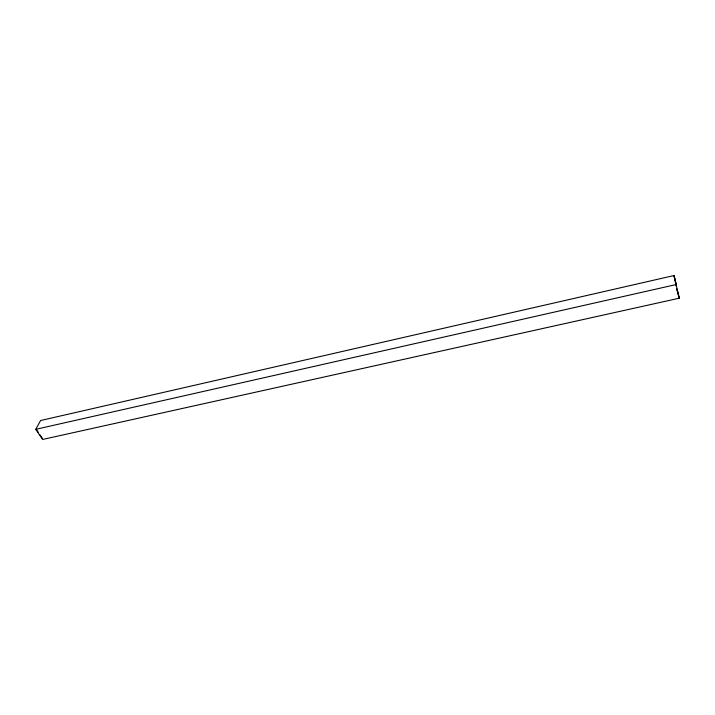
<?xml version="1.0" encoding="UTF-8"?>
<svg xmlns="http://www.w3.org/2000/svg" width="715" height="715" viewBox="0 0 715 715"><rect width="100%" height="100%" fill="white"/><g stroke="black" fill="none" stroke-linecap="round" stroke-linejoin="round"><path stroke-width="1.07" d="M35.75 429.331L40.594 420.518L674.013 275.534L679.25 298.209L42.596 439.466L35.75 429.331L676.408 284.49M36.34 429.402L38.19 432.128M40.031 434.863L42.498 438.51M674.272 276.669L676.435 284.722M676.819 288.931L678.991 297.074M676.837 289.164L679.25 298.209M674.013 275.534L676.184 286.018"/></g></svg>
